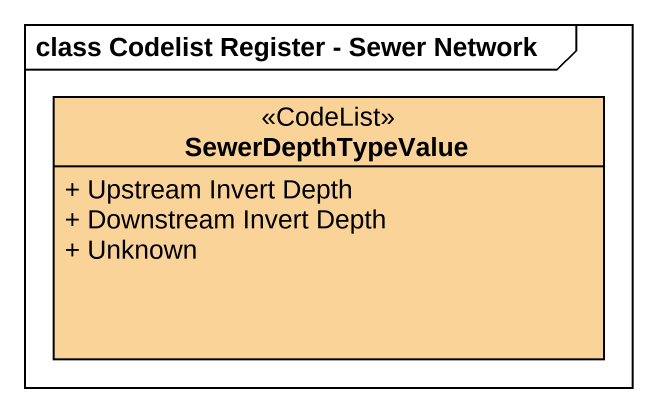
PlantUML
@startuml
mainframe class Codelist Register - Sewer Network
hide circle
hide empty members
skinparam classAttributeIconSize 0
class SewerDepthTypeValue <<CodeList>> #FAD399 {
  + Upstream Invert Depth
  + Downstream Invert Depth
  + Unknown
}
@enduml
